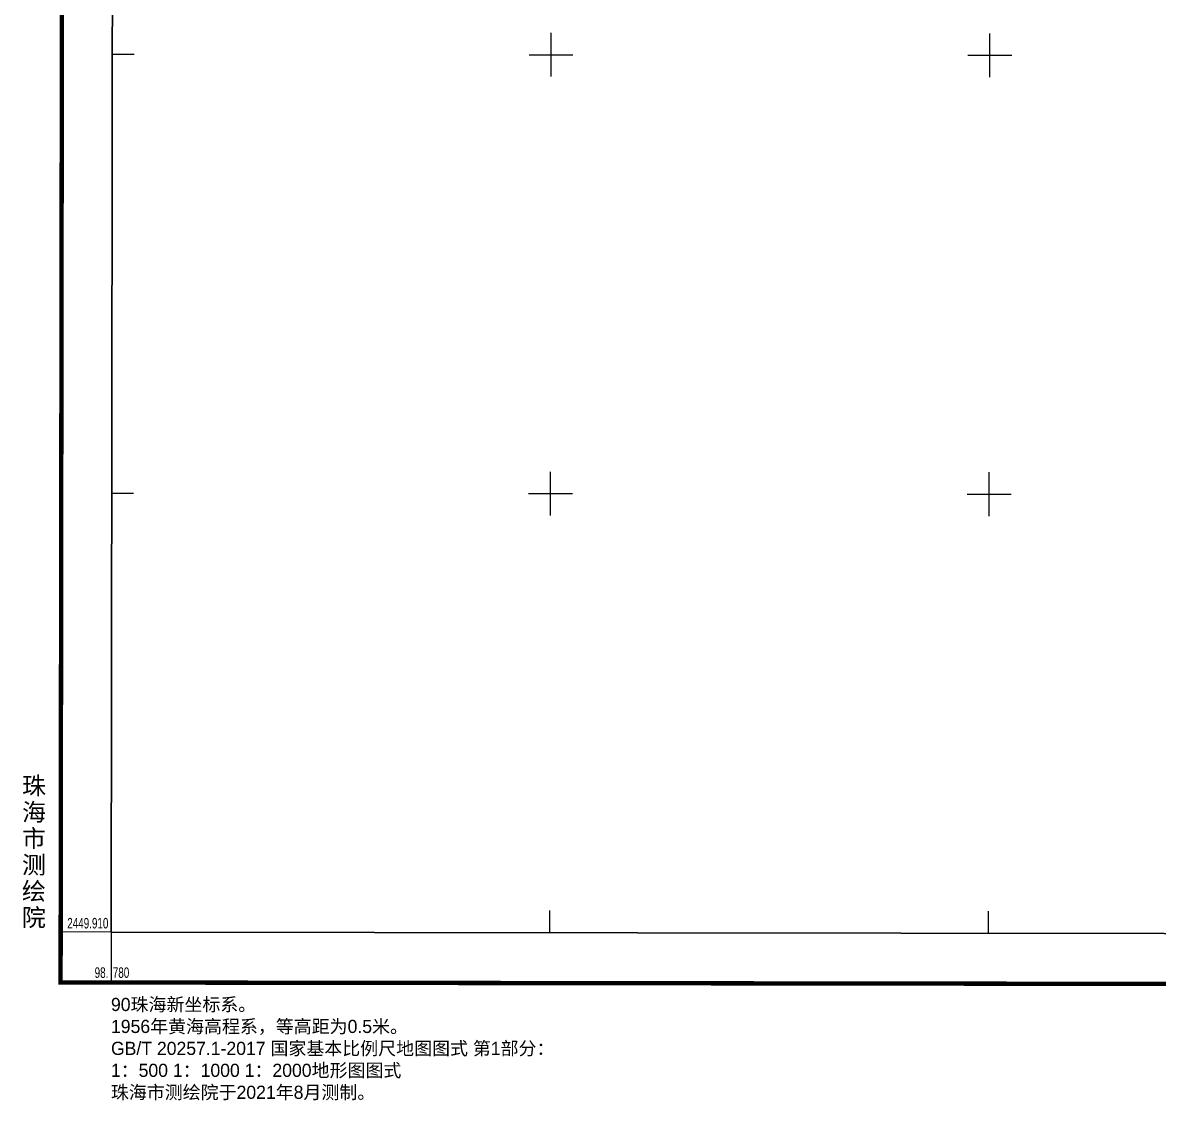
# Model space of a CAD drawing. Extents: x 99002 to 478558, y 2449839 to 2450453.
# Drawn here: x 478195.3 to 478324.7, y 2449844.7 to 2449967.5 of the extents above; entities that cross this region are included whole.
import ezdxf

# ---------------------------------------------------------------- set-up
doc = ezdxf.new("R2010")
doc.units = 0
doc.header["$LTSCALE"] = 0.5
doc.layers.add('TK', color=7, linetype='CONTINUOUS')
doc.styles.add('中等线体', font='FZZDXJW.TTF')
doc.styles.add('细等线体', font='FZXDXJW.TTF', dxfattribs={"width": 0.8})

msp = doc.modelspace()

# ---------------------------------------------------------------- linework, layer by layer
at = {"layer": 'TK', "color": 7, "linetype": 'Continuous'}
for p, q in [((478255.53, 2449961.34), (478255.53, 2449966.34)), ((478305.53, 2449961.27), (478305.53, 2449966.27)), ((478205.53, 2449963.91), (478208.03, 2449963.9)), ((478253.03, 2449963.84), (478258.03, 2449963.84)), ((478303.03, 2449963.78), (478308.03, 2449963.77)), ((478255.46, 2449911.34), (478255.47, 2449916.34)), ((478305.46, 2449911.27), (478305.47, 2449916.27)), ((478205.46, 2449913.9), (478207.96, 2449913.9)), ((478252.96, 2449913.84), (478257.96, 2449913.84)), ((478302.96, 2449913.78), (478307.96, 2449913.77)), ((478255.4, 2449863.84), (478255.4, 2449866.34)), ((478305.4, 2449863.77), (478305.4, 2449866.27)), ((478205.4, 2449863.9), (478199.65, 2449863.91)), ((478205.4, 2449863.9), (478205.39, 2449858.15))]:
    msp.add_line(p, q, dxfattribs=at)
at = {"layer": 'TK', "color": 7, "linetype": 'Continuous', "flags": 128}
msp.add_lwpolyline([(478199.64, 2449858.16, 0.5, 0.5, 0), (478541.14, 2449857.71, 0.5, 0.5, 0), (478541.9, 2450429.22, 0.5, 0.5, 0), (478200.4, 2450429.67, 0.5, 0.5, 0)], format="xyseb", close=True, dxfattribs=at)
at = {"layer": 'TK', "color": 7, "linetype": 'Continuous'}
msp.add_lwpolyline([(478535.4, 2449863.47), (478205.4, 2449863.9), (478206.14, 2450423.91), (478536.14, 2450423.48)], close=True, dxfattribs=at)
at = {"layer": 'TK', "color": 7, "linetype": 'Continuous', "flags": 128}
msp.add_lwpolyline([(478205.4, 2449863.9), (478535.4, 2449863.47), (478536.14, 2450423.48), (478206.14, 2450423.91)], close=True, dxfattribs=at)
msp.add_lwpolyline([(478205.4, 2449863.9), (478535.4, 2449863.47)], dxfattribs=at)

# ---------------------------------------------------------------- texts
at = {"layer": 'TK', "color": 7, "linetype": 'Continuous', "style": '细等线体'}
for s, height, p in [('珠', 2, (478195.25, 2449879.56)), ('海', 2, (478195.25, 2449876.56)), ('市', 2, (478195.24, 2449873.56)), ('测', 2, (478195.24, 2449870.56)), ('绘', 2, (478195.23, 2449867.56)), ('院', 2, (478195.23, 2449864.56)), ('90珠海新坐标系。', 1.5, (478205.38, 2449854.9)), ('1956年黄海高程系，等高距为0.5米。', 1.5, (478205.38, 2449852.4)), ('GB/T 20257.1-2017 国家基本比例尺地图图式 第1部分：', 1.5, (478205.38, 2449849.9)), ('1：500 1：1000 1：2000地形图图式', 1.5, (478205.37, 2449847.4)), ('珠海市测绘院于2021年8月测制。', 1.5, (478205.37, 2449844.9))]:
    msp.add_text(s, height=height, dxfattribs=at).set_placement(p)
at = {"layer": 'TK', "color": 7, "linetype": 'Continuous', "style": '中等线体', "width": 0.7}
for s, p in [('2449.910', (478200.4, 2449864.31)), ('98.', (478203.52, 2449858.68)), ('780', (478205.59, 2449858.68))]:
    msp.add_text(s, height=1.2, dxfattribs=at).set_placement(p)

doc.saveas('drawing.dxf')
